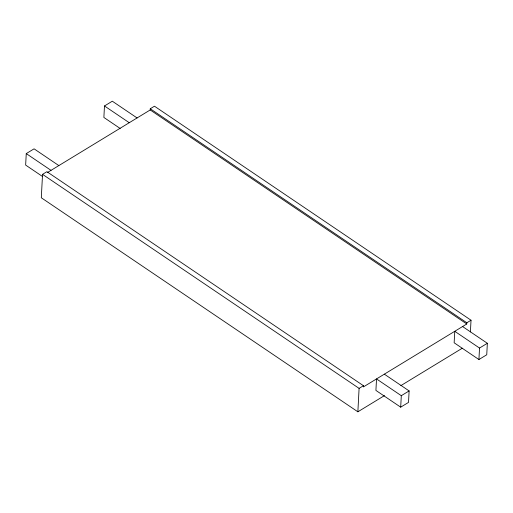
<?xml version="1.0" encoding="UTF-8"?>
<svg xmlns="http://www.w3.org/2000/svg" width="513" height="513" viewBox="0 0 513 513"><rect width="100%" height="100%" fill="white"/><g stroke="black" fill="none" stroke-linecap="round" stroke-linejoin="round"><path stroke-width="0.77" d="M58.848 165.584L34.076 148.834L26.253 153.599L25.65 165.083L42.598 176.543M47.433 172.535L150.206 109.955L150.271 108.75L154.464 106.197L471.024 320.221L466.83 322.773L466.766 323.985L363.39 386.924L363.454 385.718L46.901 171.688L42.541 174.343L41.309 197.768L357.869 411.798L384.487 395.594M137.08 117.952L112.302 101.202L104.479 105.967L103.876 117.451L120.177 128.468M357.869 411.798L359.094 388.373L363.454 385.718M401.301 395.683L376.523 378.934L375.92 390.419L400.698 407.168L401.301 395.683L409.124 390.919L384.346 374.169M409.124 390.919L408.521 402.404L400.698 407.168M470.408 331.937L471.024 320.221M479.527 348.051L454.755 331.302L454.152 342.787L478.924 359.536L479.527 348.051L487.35 343.287L462.579 326.537M487.35 343.287L486.747 354.772L478.924 359.536M400.865 385.622L462.284 348.224M150.271 108.75L466.83 322.773M150.206 109.955L466.766 323.985M104.479 105.967L129.257 122.716M26.253 153.599L51.024 170.348M42.541 174.343L359.094 388.373"/></g></svg>
